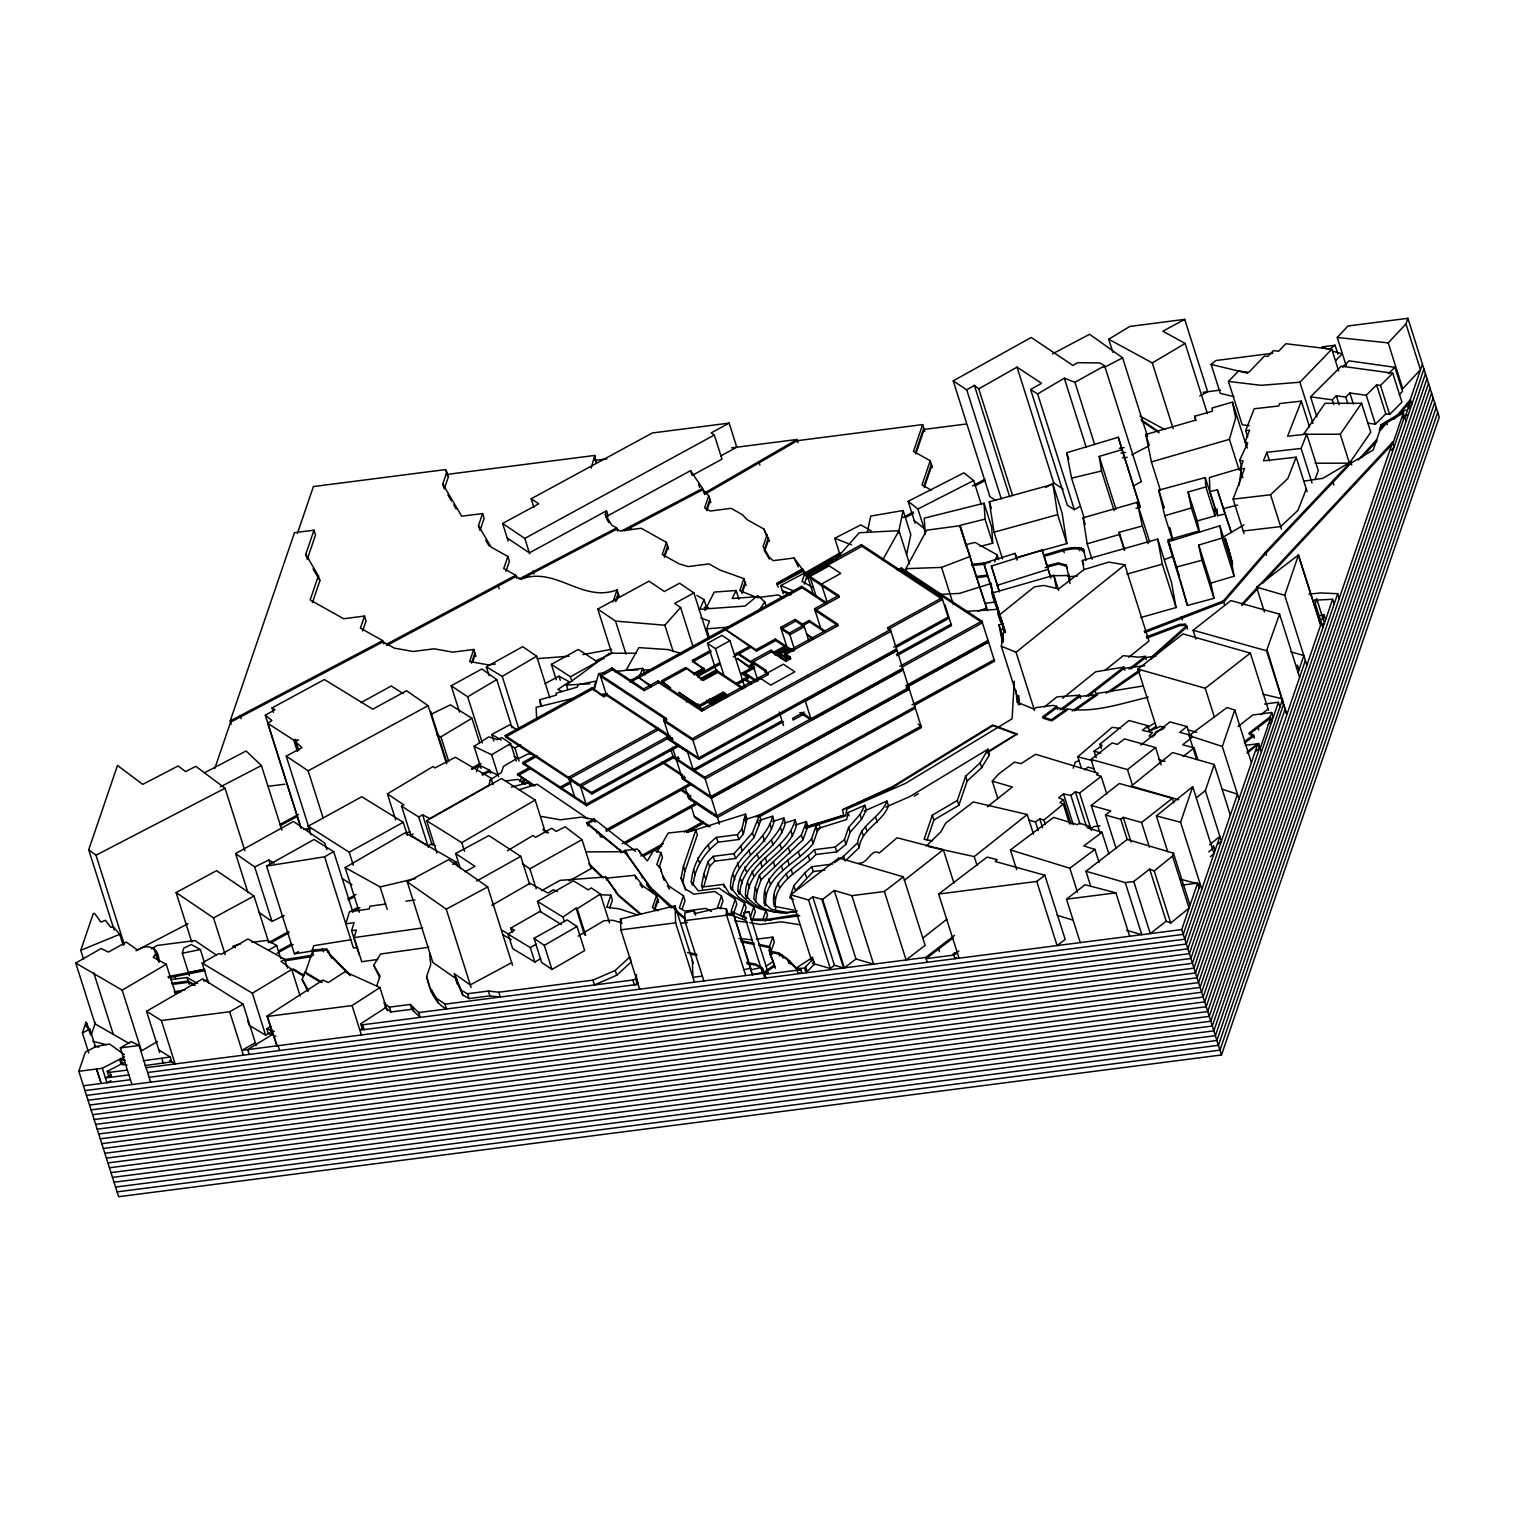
<?xml version="1.0" encoding="UTF-8"?>
<svg xmlns="http://www.w3.org/2000/svg" width="1515" height="1515" viewBox="0 0 1515 1515"><rect width="100%" height="100%" fill="white"/><g stroke="black" fill="none" stroke-linecap="round" stroke-linejoin="round"><path stroke-width="1.5" d="M703.888 980.925L684.761 920.628L684.837 912.901L694.268 910.723L694.268 913.697L719.095 907.94L726.386 908.849L727.806 913.318M752.216 972.99L752.216 974.713L733.109 912.693L726.329 914.265L745.456 974.562M743.543 913.072L748.959 911.841L743.543 913.072L762.67 973.369L768.086 972.687L362.521 1024.803L360.721 1023.799L386.192 1007.323M726.329 914.265L726.386 908.849M765.037 905.818C757.254 873.511 794.769 859.346 811.604 838.742L815.733 826.66L818.649 823.005L820.183 827.815L817.267 831.489L813.138 843.571C797.363 863.664 763.655 875.064 765.643 905.099M591.153 468.04L594.751 455.428L445.524 474.612M1239.137 485.311L1241.372 468.078L1209.425 477.547L1209.936 491.618L1217.587 515.725L1225.01 513.964L1231.411 532.674L1217.359 489.837L1209.936 491.618M755.568 901.747L756.818 891.975L760.947 879.893L802.912 839.859L807.893 826.376L806.378 821.547L801.378 835.03L759.413 875.064L755.284 887.146L753.788 898.887C763.162 912.806 780.604 914.284 795.716 911.708M1019.803 704.456L1001.301 646.185L1003.839 630.789L999.73 614.692L1034.404 586.835L1043.854 585.453L1058.663 588.918L1083.964 569.621L1108.753 562.103L1124.812 564.811L1148.976 641.015L1128.694 657.321M1014.255 681.144L1012.115 718.773L905.402 783.425L846.904 808.991L845.54 815.903L805.563 828.421M775.68 908.83C771.4 882.071 801.094 870.879 815.884 854.536L836.772 851.847L845.995 844.366L850.123 832.284L861.543 819.274L866.41 810.089L864.876 805.26L848.04 812.608L846.677 819.52L815.6 829.254M685.67 890.233L681.068 878.113L683.454 866.258L695.84 830.031L668.323 832.985L656.885 852.301M682.602 882.942L684.988 871.087L697.355 834.86L695.84 830.031M692.336 885.025L691.313 881.825C692.791 863.872 702.373 848.286 716.462 837.359L737.351 834.689L741.858 829.141L745.513 814.104L687.431 832.303M693.245 884.665C694.722 867.375 704.626 852.756 717.996 842.189L738.884 839.499L743.392 833.951L747.028 818.933L745.513 814.104M702.562 888.737L701.54 885.518L703.945 873.663L708.054 861.599L713.167 856.335L734.055 853.646L752.463 832.795L759.451 815.032L744.017 819.88M703.869 886.389L709.588 866.41L714.701 861.164L735.589 858.475L753.997 837.606L760.985 819.861L759.451 815.032M746.497 898.149L745.475 894.929C745.058 860.047 787.705 850.786 795.091 819.785L784.031 823.251M747.406 897.789C747.861 864.042 789.732 855.18 796.606 824.596L795.091 819.785M898.433 532.92L903.129 510.517L870.746 516.066L867.394 531.746M906.557 554.793L910.78 534.644L903.129 510.517M738.998 894.096L737.975 890.877C737.938 857.888 776.551 847.51 783.842 818.005L772.574 821.528M739.945 893.717C740.589 861.789 778.615 851.903 785.357 822.834L783.842 818.005M731.499 890.044L730.476 886.824C730.666 855.483 765.908 844.499 772.593 816.225L759.223 820.41M732.484 889.665C733.222 859.327 767.953 848.873 774.108 821.054L772.593 816.225M593.558 689.552L595.887 681.106L577.821 684.78L577.385 687.09L556.005 693.264L556.516 695.063L539.7 699.797L540.703 705.782M593.975 690.613L598.671 673.588L605.64 672.755M189.47 975.755L182.311 953.257L183.77 948.106L191.25 944.565L200.321 949.526L204.506 962.669M1239.156 470.067L1229.423 439.35L1235.672 417.818L1232.452 402.138L1211.943 408.046L1212.53 411.133L1194.71 416.265L1195.486 420.166L1145.813 434.502L1151.4 461.905L1160.452 490.443M377.727 959.468L361.725 961.722L354.074 937.596L356.347 930.021L351.594 930.683L359.244 954.791M490.974 778.066L488.777 785.3L429.806 818.555L422.59 814.805L418.765 817.002L401.551 806.188L403.88 804.938L387.386 793.86L433.157 766.476L434.881 767.972L455.352 757.254L490.974 778.066L493.038 784.581M351.594 930.683L354.093 922.673L345.78 923.847L349.492 911.708L369.149 908.981L369.982 906.197L385.7 904.001M114.193 930.172L88.703 849.782L117.488 765.454L142.732 784.353L178.145 765.965L185.644 771.608L195.795 766.325L225.053 788.236L244.881 850.748M83.552 959.184L80.749 950.322L93.191 913.867L94.536 913.318L100.861 922.067L105.425 920.325L110.86 927.388L113.038 926.479L119.723 934.319L123.245 945.398M88.76 1052.982L82.397 1032.946L84.916 1025.56L89.858 1029.102L95.502 1046.903M86.052 1022.208L85.143 1024.898L87.037 1023.837L86.052 1022.208L88.173 1028.893M1346.248 365.854L1337.253 337.485L1347.99 325.99L1407.89 318.302L1439.25 417.174L1221.507 1054.97L118.624 1196.698L78.837 1071.294L85.389 1052.073L96.051 1046.505L109.553 1043.986L124.325 1054.629M91.336 1034.65L95.483 1022.511M231.227 724.17L230.204 720.951L294.478 532.693L314.003 530.193L315.518 535.003L307.28 559.168L305.746 554.339L314.003 530.193M214.732 768.616L230.583 722.163L383.068 641.83L394.336 648.136L413.141 651.488L434.029 648.799L452.852 652.151L473.74 649.481L475.899 656.298M297.357 533.564L313.397 486.561L445.486 469.593L448.402 476.77L444.293 488.834L442.759 484.024L446.868 471.941M305.746 554.339L318.396 575.814L310.139 599.959L343.659 618.745L364.547 616.056L366.081 620.885L362.634 630.941M312.431 602.591L319.911 580.624L318.396 575.814M364.547 616.056L360.418 628.138L382.689 640.618L383.712 643.837M307.924 991.492L302.186 979.523L304.78 971.891L322.278 982.326M313.226 953.389L312.204 950.17L313.719 945.701L350.931 939.736M482.584 513.547L484.118 518.357L480.009 530.439L478.475 525.61L482.584 513.547L461.715 516.217L442.759 484.024M473.74 649.481L469.612 661.544L488.436 664.896L495.405 664.006M471.449 663.153L474.877 653.098M478.475 525.61L491.106 547.085L507.866 556.478L503.738 568.561L515.725 575.264L516.748 578.484M472.51 662.339L475.274 654.291M505.953 571.363L509.4 561.308L507.866 556.478M376.629 986.095L380.057 976.039L373.732 965.301L380.511 954.033L428.802 947.235M476.467 771.76L477.85 767.669L480.672 765.889L489.572 770.112L490.595 773.332M429.919 987.704L436.661 998.385L445.012 1004.161L446.546 1008.971C434.199 1002.892 429.673 989.03 426.605 976.588L430.733 964.506L429.616 953.105L431.15 957.934M606.322 517.543L605.299 514.343L606.492 510.82L529.398 552.899L507.184 537.958M612.931 601.966L617.059 589.884C582.006 603.046 555.929 565.985 520.895 579.147L516.104 576.476L386.666 645.56M615.45 601.55L618.215 593.501M616.529 600.754L618.593 594.713M521.596 578.995L617.022 529.076L620.374 530.97L641.262 528.28L666.411 542.37L662.282 554.452L679.042 563.845L688.094 566.591L708.982 563.902L720.08 570.113L743.884 578.597L746.062 585.434M664.119 556.062L667.547 545.987M664.498 557.274L667.945 547.199M624.824 530.667L702.922 489.648L708.698 495.784L704.57 507.847L710.232 511.028L731.12 508.339L742.217 514.57L747.217 519.702L763.977 529.076L769.355 541.272M706.407 509.457L709.853 499.401M706.804 510.669L710.232 500.594M599.864 894.759L610.905 895.157L606.776 907.239L619.446 908.905L637.379 914.852M609.693 908.034L612.439 899.986L610.905 895.157M743.884 578.597L739.774 590.68L757.367 597.63L778.255 594.941L781.645 596.853M741.593 592.289L745.039 582.233M741.99 593.501L745.418 583.427M767.177 534.454L763.068 546.517L769.279 557.274L773.161 560.664L794.03 557.993L802.855 569.905L777.081 584.676L803.764 570.852L808.063 575.378L806.927 578.749M625.354 853.702L624.332 850.502L637.304 849.044L647.322 860.993L653.722 850.199L660.938 852.585L656.809 864.667L660.01 867.167L661.544 871.996M768.332 538.071L764.204 550.134L769.393 559.092M764.583 551.346L768.711 539.264L765.511 533.905M659.025 867.47L662.453 857.414L660.938 852.585M640.012 914.113L618.461 895.782L606.227 878.189L634.899 875.272L642.682 885.802L656.525 895.573L652.397 907.655L657.983 910.78M654.234 909.265L657.661 899.19M654.613 910.458L658.04 900.402M663.646 878.681L662.623 875.462L669.062 886.18L683.492 895.876L679.364 907.958L684.95 911.083L705.839 908.394L711.425 911.538M682.261 908.754L685.007 900.705L683.492 895.876M783.274 593.634L780.717 585.585L805.014 572.727L802.041 581.419L813.214 587.687M804.314 584.07L806.529 577.537L805.014 572.727M717.334 908.091L721.462 896.009L714.777 891.502L693.908 894.172L685.651 889.078L681.068 878.113M720.231 908.886L722.977 900.838L721.462 896.009M691.313 881.825L698.226 890.839L719.095 888.15L735.267 899.266L731.158 911.329L746.516 918.298M734.055 912.144L736.801 904.076L735.267 899.266M701.54 885.518L702.695 887.014L723.583 884.343L729.321 893.49L744.547 903.091L740.418 915.174L745.853 917.635M742.634 917.976L746.081 907.921L744.547 903.091M750.38 916.992L753.807 906.917L738.581 897.334L730.476 886.824M752.595 919.794L755.341 911.746L753.807 906.917M704.456 494.477L797.42 440.676L922.635 424.579L913.488 451.375L930.248 460.768L932.407 467.605M915.382 452.777L923.771 428.196M915.78 453.97L924.15 429.408L966.172 424.011M762.556 920.438L765.984 910.382C754.565 908.602 744.926 899.796 737.975 890.877M793.746 910.098L774.222 906.292C768.541 878.492 798.746 866.258 814.369 849.707L835.238 847.036L844.48 839.537L848.589 827.455L860.028 814.445L864.876 805.26M765.454 921.234L767.518 915.193L765.984 910.382M930.248 460.768L921.991 484.933L931.308 490.14M923.885 486.353L931.384 464.385M924.283 487.565L931.763 465.597M772.063 954.564L769.506 946.515L772.726 937.122L756.477 939.205M771.154 957.234L770.131 954.014L774.26 941.951L772.726 937.122M832.606 864.061L811.718 866.75L804.995 872.735L793.879 885.707L789.751 897.789L793.69 899.588M770.51 955.226L771.419 952.556L779.07 954.128L787.857 960.055L796.701 969.221L800.81 969.733L764.829 974.353L763.427 973.539L774.714 966.229L770.131 954.014M857.604 842.87C859.971 824.198 880.518 817.911 886.957 801.094L888.491 805.923C882.052 822.721 861.486 829.027 859.138 847.699L845.143 861.05L843.609 856.221L857.604 842.87L859.138 847.699M994.749 561.951L997.173 554.85L975.016 542.427L965.756 544.737M885.783 807.097L909.606 796.682L988.064 749.168L980.148 762.859L965.585 776.286L957.347 800.431L932.331 815.203L924.093 839.348L932.464 840.844M927.123 839.783L933.865 820.013L932.331 815.203M933.865 820.013L958.881 805.26L967.119 781.096L981.682 767.688L989.2 755.171L988.064 749.168M1073.207 768.219L1075.271 762.178L1079.21 760.397M1154.373 735.798L1155.737 731.764L1163.634 728.772M1201.831 889.286L1180.564 822.247L1192.703 786.683L1213.969 853.74L1210.333 856.657M1085.971 871.258L1125.285 882.601L1133.769 881.503L1149.677 869.118L1154.203 870.936L1172.515 856.032L1173.481 853.21L1127.217 839.443L1085.971 871.258L1090.781 886.464M1196.774 797.477L1205.353 790.584L1214.254 764.488L1172.667 752.538L1131.288 786.096L1178.651 799.731M1239.005 799.011L1222.321 746.441L1234.763 710.043L1227.055 707.543L1189.105 735.646L1196.755 759.735M1306.915 665.236L1284.72 595.3L1298.488 554.963L1256.541 587.119L1264.419 611.946M1193.138 630.259L1266.54 650.768L1279.569 614.143L1230.919 600.565L1193.138 630.259L1195.903 638.97M1221.507 1054.97L1181.738 929.566L1197.589 883.112L1181.548 885.177M1255.802 751.194L1259.457 748.391L1257.942 743.562L1187.855 948.845L84.954 1090.592M1245.197 745.361L1258.7 743.638L1247.318 753.201M1259.855 747.255L1189.389 953.674L86.488 1095.421M1254.477 738.013L1253.454 734.794L1248.871 733.146L1270.271 716.709L1271.71 712.523L1252.772 715.004L1238.039 726.48M1260.234 748.448L1270.668 717.921L1249.25 734.358L1253.833 735.987L1244.573 743.07M1337.253 337.485L1388.213 342.882L1405.958 323.964L1407.89 318.302M1264.646 704.039L1278.395 702.259L1190.904 958.503L88.022 1100.231M1313.297 601.36L1316.781 599.088L1315.266 603.538L1322.917 627.646M1296.556 667.679L1297.427 665.104L1298.961 669.933M1406.053 409.921L1381.055 424.673L1379.256 429.919L1386.358 421.549L1387.38 424.768M1298.071 672.509L1303.847 655.578L1290.837 651.81M1305.381 660.407L1197.039 977.781L94.138 1119.528M1321.383 622.835L1198.554 982.61L95.672 1124.357M1319.489 615.601L1324.053 615.014L1322.898 618.385L1319.414 620.658M1314.774 600.186L1332.613 599.258L1200.088 987.439L97.187 1129.167M1308.941 594.126L1320.417 592.952L1337.688 593.691L1201.622 992.268L98.721 1133.996M1390.922 450.41L1394.122 447.039L1392.588 442.21L1203.156 997.078L100.255 1138.826M1144.564 632.626L1223.628 602.212L1265.858 553.335L1351.115 463.079L1373.196 450.031L1379.654 431.131L1386.736 422.761L1403.363 412.932L1392.967 443.422L1262.582 583.332M1404.519 416.549L1204.69 1001.907L101.789 1143.655M1393.8 419.39L1410.257 399.752L1422.415 364.111M1404.897 417.761L1410.635 400.964L1400.106 413.614M1423.948 368.94L1206.205 1006.736L103.323 1148.465M1425.482 373.769L1207.739 1011.547L104.838 1153.294M1427.016 378.599L1209.273 1016.376L106.372 1158.123M1428.531 383.409L1210.807 1021.205L107.906 1162.933M1430.065 388.238L1212.322 1026.015L109.44 1167.762M1431.599 393.067L1213.856 1030.844L110.974 1172.591M1433.133 397.877L1215.39 1035.673L112.489 1177.401M1434.667 402.706L1216.924 1040.502L114.023 1182.23M1436.182 407.535L1218.458 1045.312L115.557 1187.059M1437.716 412.345L1219.973 1050.141L117.091 1191.869M519.948 781.702L521.539 777.422M521.899 783.179L523.47 778.88L525.004 783.709L529.208 781.551M709.418 637.758L706.596 628.839L709.475 621.074L700.782 617.95M1244.061 533.64L1233.115 499.155L1244.554 468.476L1240.103 468.968L1242.83 477.604M1240.103 468.968L1243.133 461.014L1239.649 460.124L1247.716 443.119L1245.235 441.566L1249.629 430.184L1245.709 430.582L1247.754 437.059M1245.709 430.582L1254.212 408.747L1278.755 406.001L1279.72 403.539L1301.347 401.134L1287.617 436.225L1306.706 434.123L1301.12 448.459L1266.805 452.303L1263.491 460.863L1296.177 457.189L1307.123 491.693M1296.177 457.189L1287.826 478.551L1270.555 494.761L1233.115 499.155M1306.271 489.023L1297.938 510.385L1280.667 526.595L1243.209 530.989M1315.134 478.967L1318.334 470.767L1306.706 434.123M639.046 676.902L642.796 668.361L614.92 671.656M699.419 610.091L704.058 599.637L696.881 595.414M704.948 610.545L714.228 592.081L736.139 590.509L738.922 599.277M736.139 590.509L732.124 598.501L757.027 596.702M907.201 573.011L905.837 568.674L926.726 530.174L960.074 525.705L987.477 610.659M882.696 560.001L899.001 530.648L859.213 532.75L835.409 559.774M758.371 611.643L764.734 601.777L757.708 595.528L745.02 606.076L698.699 609.39M1340.264 434.237L1361.587 403.274L1325 403.331L1303.62 434.275L1340.264 434.237L1349.448 463.173L1315.096 463.211M1349.448 463.173L1370.772 432.211L1361.587 403.274M1144.185 631.414L1223.249 601L1265.461 552.142L1350.736 461.867L1351.74 465.086M824.861 870.065L813.252 871.561L795.413 890.536L793.879 885.707M693.927 592.933L679.572 583.218L664.384 591.513L649.007 581.154L597.781 609.087L615.526 621.093L664.858 625.222L680.595 607.458L674.667 603.462L693.927 592.933L708.641 639.292M997.874 798.708L992.287 781.115L998.555 774.089L1014.501 762.121L1021.034 763.655L1035.654 754.3L1098.242 773.256L1096.576 774.733L1101.197 776.4L1106.764 793.993M1358.349 459.935L1376.605 439.672M1361.777 457.757L1376.984 440.884M1241.561 604.409L1392.588 442.21M1241.94 605.602L1257.81 588.483M800.431 968.521L804.541 967.99L812.949 959.071L810.923 958.484L796.322 968.028L797.837 972.838L801.965 973.35L800.431 968.521L796.322 968.028L787.478 958.862L778.691 952.916L771.04 951.344M814.483 963.881L806.075 972.819L804.541 967.99M1249.212 425.677L1242.224 424.825L1228.457 381.42L1261.048 385.321L1299.908 382.216L1331.799 349.226L1338.673 370.929M1228.457 381.42L1238.494 371.061L1248.852 372.273L1264.533 356.006L1267.809 356.385L1273.452 350.609L1278.622 351.234L1285.856 343.735L1331.799 349.226M1335.7 360.551L1342.252 353.828L1333.37 351.366M1316.914 416.871L1310.551 396.854L1332.31 399.846L1336.306 395.775L1345.737 397.063L1349.846 393.01L1366.246 395.264L1376.605 384.905L1380.468 385.473L1392.758 373.201L1401.943 402.138L1389.653 414.409L1385.789 413.841L1375.431 424.2L1368.405 423.234M1310.551 396.854L1341.267 366.157L1392.758 373.201M1342.574 367.236L1349.032 360.835L1394.879 367.312L1402.53 391.419L1399.273 394.62M1388.384 373.713L1394.879 367.312M926.233 846.071L940.815 831.886L945.701 823.062L973.35 801.946L1027.246 814.502L1033.495 834.216M511.691 962.631L470.275 984.902L454.349 973.747L461.204 990.204L467.491 993.745L488.379 991.056L498.757 992.23L592.952 980.129L615.223 970.414L629.786 957.007L630.808 960.207M592.952 980.129L594.486 984.939L616.757 975.243L631.319 961.817M1150.718 657.737L1186.586 625.79L1185.109 624.199L1179.484 624.407L1146.382 636.906M1151.097 658.949L1186.965 626.983L1185.487 625.392L1179.863 625.619L1146.76 638.118M1081.255 767.783L1077.771 756.818L1112.18 727.314L1120.532 728.507M1150.018 732.427L1147.897 725.742L1142.386 730.344L1152.631 732.559L1149.052 735.968L1152.991 737.01M1234.005 396.665L1220.314 393.37L1211.148 364.433L1215.806 360.551L1272.884 353.222M1028.647 820.051L1035.465 821.925L1039.763 818.876L1043.873 820.088L1063.265 804.105L1069.533 823.914M1071.086 823.99L1063.416 799.787L1059.989 802.59L1063.265 804.105M1084.551 769.98L1088.016 767.139L1094.303 768.844M1101.367 748.637L1099.947 744.187L1128.978 720.515L1147.897 725.742M1149.677 869.118L1166.209 921.215L1170.735 923.014L1189.048 908.129L1172.515 856.032M363.581 1027.757L359.869 1030.162L925.722 957.442L954.526 935.342M953.124 937.993L926.101 958.635L953.749 955.094L958.9 950.947M1063.416 799.787L1058.625 797.799L1063.53 793.955L1070.878 795.394L1075.385 791.758L1079.57 793.027L1101.197 776.4M1001.301 646.185L1016.054 652.245L1124.812 564.811M1044.479 706.88L1056.864 696.919L1079.589 695.177L1059.97 709.834M1062.735 698.245L1095.629 671.808L1123.846 667.073L1124.869 670.293M1104.814 670.482L1123.183 655.711L1138.769 657.169L1145.283 656.336L1146.306 659.555M956.457 957.461L954.904 958.711L953.371 953.882L954.923 952.632M1268.244 724.397L1271.805 721.538L1270.271 716.709M1167.705 851.638L1156.362 815.884L1192.703 786.683M1209.595 844.669L1219.878 836.413L1184.787 939.205L147.618 1072.487M1217.984 843.988L1221.412 841.242L1205.353 790.584M1208.8 851.828L1212.436 848.911L1213.515 845.73L1215.049 850.559M1140.776 745.096L1169.94 721.916L1187.078 726.537L1189.862 735.305M1191.851 737.521L1182.704 744.812L1194.104 747.899L1197.57 758.864M1183.196 756.572L1194.104 747.899M1116.195 848.684L1105.514 815.013L1120.778 819.312L1123.259 817.343L1141.571 822.494L1172.364 798.329L1173.784 802.817M928.506 846.563L974.221 856.6L1027.246 814.502M987.363 806.756L1012.304 787.024L992.287 781.115M1187.078 726.537L1179.749 732.332L1191.699 735.533M904.341 880.329L943.334 849.688L953.92 883.075M922.711 938.202L946.837 919.245M1283.527 704.305L1193.972 968.142L91.07 1109.889M1285.061 709.134L1195.505 972.971L92.604 1114.699M1099.814 832.398L1091.273 805.469L1119.339 783.482L1172.364 798.329M1105.514 815.013L1110.741 810.923L1091.273 805.469M1086.255 696.161L1123.846 667.073M1128.997 669.081L1145.283 656.336M1131.175 668.872L1145.662 657.548L1155.926 656.222M1095.156 772.442L1091.027 759.413L1112.124 742.918L1117.407 744.376L1124.433 738.884L1155.623 747.558L1161.134 764.924M1091.027 759.413L1127.482 769.582L1155.623 747.558M1156.778 728.488L1137.935 669.062L1183.045 633.914L1250.348 653.116L1268.51 710.327M1137.935 669.062L1205.239 688.264L1250.348 653.116M1260.878 714.682L1268.112 709.058M1080.252 942.595L1066.484 899.19L1085.024 884.722L1115.892 892.846L1129.679 936.251M1166.209 921.215L1150.283 933.6L1133.769 881.503M811.756 961.097L790.716 894.816L838.761 857.945L903.395 876.863L925.116 945.341L906.103 959.961L884.381 891.464L903.395 876.863M790.716 894.816L808.574 900.005L812.741 896.804L822.645 899.399L834.235 890.479L851.866 895.649L884.381 891.464M810.923 958.484L812.741 957.082M814.275 961.892L812.457 963.294L830.296 968.502L834.462 965.301L843.609 967.99L821.888 899.493M851.866 895.649L873.587 964.146L855.975 958.976L844.366 967.896L822.645 899.399M1090.876 828.705L1093.546 826.66L1099.985 825.845M1246.94 752.008L1257.942 743.562M1036.752 881.427L1044.839 875.253L1065.197 939.395L1057.091 945.568L1036.752 881.427L938.656 894.039L959.014 958.181M1244.194 741.858L1253.454 734.794M938.656 894.039L987.155 857.092L997.211 859.649L995.26 861.486L1044.839 875.253M473.513 768.522L480.918 763.427M1016.641 869.629L1010.391 849.934L1053.645 817.38L1077.43 824.709L1079.438 823.175L1089.777 826.357L1087.732 827.891L1101.992 832.284L1108.923 854.157M1101.992 832.284L1083.831 845.957L1094.909 849.385L1099.076 862.508M1010.391 849.934L1069.855 868.247L1094.909 849.385M471.449 769.298L475.18 766.514M1057.678 709.569L1056.656 706.35L1042.49 716.936L1051.372 719.72L1066.825 708.887C1094.228 713.262 1121.763 703.32 1148.256 697.165M1062.148 709.721L1079.987 696.389L1097.655 694.646L1074.533 710.857M1088.357 696.105L1124.225 668.285L1144.885 665.634M567.765 689.439L566.364 685.064L609.409 653.249L636.47 653.249M834.443 862.755L843.609 856.221M1328.92 349.567L1335.094 345.231L1337.915 354.131M1072.222 711.008L1097.277 693.453L1142.518 686.049M1106.12 693.15L1139.526 670.179M1110.154 691.806L1139.905 671.391M1096.197 757.784L1094.076 751.118L1102.125 745.475L1099.947 744.187M159.624 1052.527L146.538 1011.281L202.631 978.841L243.12 1004.18L256.187 1045.407M609.56 922.995L600.376 894.039L591.323 887.923L588.274 889.854L573.465 880.84L537.465 901.387L562.955 917.086L576.041 908.129L577.215 908.678L585.68 935.399M578.086 936.081L603.936 920.741L612.382 920.249L621.207 922.597M766.249 966.153L773.18 961.419L768.976 950.397L769.904 947.727L758.845 945.436M765.681 970.945L774.317 965.036M489.667 780.414L501.408 772.423L503.472 766.382L515.63 759.223M301.087 828.516L267.719 723.28L271.924 720.534L265.295 715.213L275.029 709.74L272.056 707.941L324.38 679.534L372.785 709.19L406.55 690.745L428.12 705.668L446.584 763.882M1320.947 625.487L1324.432 623.214L1316.781 599.088M481.031 768.294L474.081 746.365L488.796 736.858L497.299 739.604L501.882 737.559L510.65 743.543L516.217 761.079M267.076 1016.11L277.037 1045.823L267.076 1016.11L322.941 980.072L328.301 982.515L345.003 971.721L379.924 987.553L387.253 1010.675M267.701 1016.395L352.067 1005.562L379.924 987.553M383.844 1003.044L389.412 1007.134L410.3 1004.445L418.689 1012.569L420.204 1017.379L411.815 1009.274L390.946 1011.963L385.378 1007.854L384.677 1002.513M267.719 723.28L293.777 740.134L298.436 739.964L295.368 741.668L298.209 750.626M1148.408 731.309L1156.134 726.386M577.215 908.678L600.376 894.039M1146.836 727.976L1154.468 723.147M310.992 834.86L308.227 826.167L361.763 796.739L403.236 822.285L407.365 835.314M986.966 752.993L1016.944 733.98L992.723 724.946L892.581 786.607L842.491 809.805L843.722 815.278L810.033 826.262M1017.171 734.699L992.95 725.666L892.827 787.327L842.491 809.805M914.246 796.17L918.279 793.746M986.738 752.273L1016.944 733.98M1112.881 352.37L1108.715 339.227L1129.868 326.426L1184.711 319.362L1207.663 391.722L1199.728 396.021M287.528 968.104L284.725 959.279L247.911 938.94L221.645 954.185L218.596 953.655L202.139 963.029L252.342 993.215L291.732 969.467L300.14 995.961M275.806 1036.241L268.363 1033.552L266.829 1028.723L270.693 1026.394M249.596 1025.522L265.655 1035.181L269.594 1032.813M436.945 734.983L440.941 736.839L471.923 718.261L479.725 742.861M507.374 850.805L533.034 835.466L535.477 837.397L551.725 828.213L556.1 831.394L565.171 826.83L582.025 839.651L591.191 868.587L569.129 880.935M268.78 950.113L276.62 945.455L280.786 958.597M496.769 679.591L481.884 668.967L451.186 685.765L467.681 696.824L496.769 679.591L512.089 727.901M1108.715 339.227L1152.29 362.918L1185.147 343.451L1207.398 413.614M540.722 958.635L534.89 962.082L512.638 948.56L508.055 934.092L514.551 930.229L510.744 928.127L539.984 911.348L561.402 924.529M1104.643 365.854L1099.833 362.956L1077.449 362.672L1072.98 365.494L1031.185 337.466L953.2 380.871L966.722 389.828L974.391 385.397L978.747 388.844L1017.038 367.141L1041.544 383.314L1030.617 389.544L1037.642 393.957L1064.288 378.182L1074.93 382.272L1104.643 365.854L1141.363 481.618L1133.447 485.993M151.481 948.845L157.257 945.436L194.999 940.588L216.209 954.942M472.15 768.143L479.838 763.598M471.904 769.355L479.403 764.924M1030.617 389.544L1067.336 505.309L1074.362 509.703L1080.081 506.332M1401.678 418.235L1407.586 414.75M1222.756 537.389L1243.985 524.872M1350.736 461.867L1322.784 478.361L1304.15 481.088M508.055 934.092L530.307 947.614L536.121 944.167M474.081 746.365L491.655 754.735L510.65 743.543M452.701 864.402L456.432 862.205L457.852 866.675M605.564 516.994L690.575 470.616L702.543 488.436L704.077 493.265L797.042 439.464L798.064 442.683M536.651 656.203L522.713 646.659L486.353 666.846L502.241 676.391L536.651 656.203L549.888 697.923M158.961 961.798C159.397 947.311 147.997 943.22 137.505 950.038L126.294 942.103L108.455 952.083L101.145 948.523L75.75 963.067L122.185 990.147L166.252 964.298L175.551 993.556M131.957 1084.551L120.329 1047.888L131.161 1041.525L139.058 1045.483L150.686 1082.146M157.484 1041.525L141.463 1050.918L122.185 990.147M386.287 644.348L515.725 575.264M519.228 578.938L616.624 527.883L617.647 531.102M359.339 912.276L345.136 867.565L405.225 832.777L456.432 862.205M535.174 800.072L501.579 778.521L426.643 820.694L461.791 842.643L535.174 800.072L545.438 832.474M491.921 905.307L530.042 883.264L547.881 893.055L553.524 889.665L557.444 891.653M534.019 938.315L544.302 945.341L577.026 926.479L584.676 950.587L551.952 969.467L541.669 962.442L534.019 938.315L567.102 919.889L577.026 926.479M778.161 587.157L776.703 583.483L802.477 568.693L804.389 572.859M840.086 552.824L803.992 573.522L802.477 568.693M804.389 574.715L840.465 554.017M1045.71 487.47L1053.758 482.906L1063.189 489.118M312.999 950.89L294.421 953.844L266.583 866.069L324.627 856.789L333.698 851.676L352.976 912.447M146.538 1011.281L161.366 1020.523L229.655 1011.755L243.12 1004.18M255.353 1042.756L241.889 1050.331L1181.738 929.566M266.583 866.069L314.116 839.462L333.698 851.676M294.421 953.844L298.379 951.628M476.638 881.048L520.724 856.373L529.682 884.59M522.334 863.645L529.852 868.834L582.025 839.651M541.613 890.668L560.039 880.348L605.849 876.996L618.082 894.57L641.432 914.435M551.384 664.384L578.313 649.443L597.383 661.809L570.435 676.75L551.384 664.384L556.251 679.724M248.024 892.846L235.583 853.608L293.512 821.452L324.835 843.135L326.918 849.669M284.725 959.279L281.014 961.324L291.732 969.467M465.143 871.769L474.934 866.334L455.636 853.532L488.891 835.579L520.724 856.373M308.227 826.167L349.189 852.188L403.236 822.285M347.863 898.963L355.987 894.456M348.242 900.175L354.34 896.785M351.366 910.988L357.483 907.618M353.79 911.083L359.888 907.693M360.968 702.657L391.287 685.973L403.085 693.567M670.785 737.748L606.587 695.366L600.016 674.611L612.003 668.02L643.629 688.908L644.178 690.594L658.665 682.621L701.805 711.084L768.257 674.497L767.726 672.811L738.165 653.173M644.178 690.594L612.533 669.706L600.546 676.315L666.695 719.966L664.195 721.348L692.961 740.324L890.953 631.338L887.544 627.74L941.989 597.781L948.56 618.518L896.141 647.378M505.196 735.551L591.475 792.497L678.398 744.641L678.872 746.1L591.929 793.955L505.65 736.991L505.196 735.551L592.138 687.696L604.087 696.73L606.587 695.366M505.65 736.991L592.592 689.136L604.087 696.73M813.612 595.338L807.022 574.583L861.448 544.624L941.989 597.781M888.093 629.426L942.519 599.467L861.997 546.309L807.571 576.287L839.196 597.156L815.051 610.45L838.06 625.638L784.922 654.878L790.678 658.684L785.849 661.335L771.476 651.848L770.946 650.162L751.629 660.786L757.746 680.084M603.633 695.29L606.133 693.908L670.482 736.385M629.71 680.936L801.643 586.286L826.167 602.478M630.164 682.375L802.098 587.744L826.641 603.936M716.709 672.49L707.448 643.326L721.935 635.353L729.984 640.675L744.944 687.772M692.412 660.351L710.573 650.352L711.046 651.791L692.866 661.79L692.412 660.351L704.38 669.384L694.703 674.705L685.632 667.566L661.487 680.86L670.558 687.999L661.487 680.86M707.448 643.326L715.497 648.647L729.984 640.675M643.629 688.908L658.116 680.917L701.767 709.872M661.941 682.299L686.087 669.005M903.205 669.914L705.195 778.918L673.474 757.784L586.551 805.639L523.281 763.882L522.827 762.443L535.117 755.663M523.281 763.882L537.617 755.985M685.632 667.566L694.249 673.247L703.907 667.945M787.289 648.117L780.698 627.38L795.186 619.408L803.821 625.089L808.555 639.993M821.092 629.501L814.521 608.765L838.666 595.471L839.196 597.156M742.748 688.87L717.826 672.414L703.339 680.405L697.582 676.599L697.127 675.16L719 663.116M734.68 654.48L750.247 645.92L750.72 647.359L733.203 656.999M533.583 785.944L517.429 774.127L529.852 767.291M795.735 621.093L781.248 629.066L789.864 634.766L804.351 626.774L795.735 621.093L795.186 619.408M517.903 775.585L530.326 768.749M697.582 676.599L719.455 664.574M700.555 678.512L716.822 669.573M897.259 570.246L901.368 567.974L981.89 621.131L994.598 661.165L914.549 705.232M701.028 679.97L717.371 670.975L742.293 687.431M790.735 650.389L775.775 640.523L756.458 651.147L724.378 628.82L756.004 649.708L775.32 639.065L793.727 651.223M801.397 624.71L809.124 620.468L824.463 630.581M780.698 627.38L789.334 633.062L809.597 621.908L824.918 632.039M752.16 662.472L771.476 651.848M736.707 653.363L753.959 664.744L749.13 667.414L737.161 658.362L748.675 665.956L753.504 663.305M773.502 652.283L786.19 645.314M686.352 701.975L690.367 699.76M773.957 653.741L786.645 646.754M737.748 684.117L748.088 678.417L741.877 673.171L754.3 666.335M774.998 654.953L785.357 649.253M780.869 658.684L779.752 653.06L787.08 657.889M742.35 674.63L754.754 667.793M777.536 655.256L789.94 648.42M785.812 650.693L790.811 648.988M672.811 739.263L670.312 740.646L663.665 719.663L666.164 718.28L666.695 719.966M786.323 659.29L784.391 653.192L837.511 623.953L838.06 625.638M694.514 706.217L698.529 704.002M735.211 683.814L747.634 676.978L748.088 678.417M703.774 710.043L678.739 692.241L698.87 705.536L723.015 692.241L728.412 695.802M710.497 699.797L714.36 697.676M710.554 699.949L714.417 697.828M724.303 693.226L699.324 706.975L698.87 705.536M765.397 672.603L766.533 671.978L766.003 670.293L764.848 670.918L765.397 672.603L768.257 674.497M770.946 650.162L785.319 659.65L790.148 656.999L790.678 658.684M671.012 738.07L658.438 729.776L568.996 778.994L580.51 786.588L667.433 738.733L687.564 752.027M709.285 699.116L711.785 700.65L725.306 693.207M712.05 701.521L725.534 693.908M711.785 700.65L712.277 702.221L725.818 694.779M710.27 699.097L713.281 702.202L726.802 694.76M570.549 781.418L560.209 787.118L560.664 788.558L571.022 782.857M713.565 703.074L727.086 695.631M717.655 701.653L713.792 703.793L713.281 702.202M721.519 699.532L727.314 696.351M896.539 648.931L698.529 757.936L666.903 737.048L579.98 784.903L586.551 805.639M669.782 738.96L672.281 737.578M672.736 739.017L670.236 740.399L699.002 759.375L897.013 650.389M663.665 719.663L692.412 738.638L890.422 629.634L921.48 727.56L758.542 817.248M675.898 758.239L678.398 756.875M676.353 759.697L678.853 758.314M676.429 759.924L678.928 758.561M893.68 647.038L948.106 617.078M805.317 701.142L897.088 650.617M896.388 654.272L951.079 624.18M896.842 655.73L951.534 625.619L944.943 604.883M693.15 769.639L781.02 721.273M684.515 776.153L682.015 777.536L710.781 796.53L908.792 687.526M783.52 721.595L693.605 771.078L687.034 750.342M804.219 711.974L792.61 718.356L793.159 720.042L804.749 713.679M685.045 777.858L682.545 779.221L672.414 747.236M899.796 666.335L981.89 621.131M605.792 829.955L690.651 783.236L691.105 784.675L606.246 831.394M902.372 666.884L982.421 622.817L901.898 569.678L901.368 567.974M522.827 762.443L586.097 804.2L673.02 756.345L704.664 777.233L902.675 668.229M799.863 712.599L811.358 720.193L903.129 669.668M690.632 795.451L688.132 796.833L716.898 815.809L914.909 706.823M691.086 796.909L688.605 798.272L717.353 817.267M905.913 685.632L988.007 640.428M622.248 843.552L696.767 802.533L697.222 803.973L624.786 843.855M906.368 687.071L988.481 641.868M906.443 687.318L988.556 642.114M711.236 797.969L909.246 688.965M909.322 689.211L711.311 798.216L682.47 778.975L684.969 777.612L661.638 762.197M912.03 704.911L994.124 659.726M640.788 855.994L663.551 843.476M684.25 832.076L702.884 821.812L703.339 823.27L686.787 832.379M643.326 856.316L661.941 846.052M915.363 708.263L717.428 817.494L688.681 798.519L685.348 788.027M756.023 816.945L921.025 726.102L918.147 724.208M268.288 942.728L288.74 931.536M270.712 942.822L289.119 932.729M278.646 950.947L290.729 944.337M277.018 953.257L293.134 944.432M720.818 455.92L736.782 447.209L729.132 423.102L652.34 432.968L531.159 498.776L538.734 503.851L502.601 523.47L524.796 538.412L714.341 435.013L721.992 459.14L693.15 474.877M729.132 423.102L711.16 432.892L714.341 435.013M230.204 720.951L382.689 640.618M803.367 569.64L776.703 583.483M804.901 574.469L832.795 559.281M807.287 574.583L833.174 560.474M295.368 741.668L302.015 747.653L286.221 756.136L308.151 770.813L428.12 705.668M1184.711 319.362L1162.876 331.217L1185.147 343.451M279.915 824.444L298.493 814.426M280.294 825.656L296.826 816.736M191.856 942.235L176.1 892.562L216.569 870.67L254.009 896.028L268.401 941.402M176.1 892.562L213.539 917.92L254.009 896.028M544.927 683.701L558.978 676.145L569.28 681.807L557.937 689.458L561.932 691.503M493.852 741.062L491.769 734.472L509.741 724.795L517.297 730.249M456.962 979.334L432.817 962.442L407.251 881.882L448.667 859.649L487.678 886.919L512.506 965.225M407.251 881.882L446.262 909.17L487.678 886.919M902.921 517.543L913.28 511.994M905.364 517.638L913.659 513.206M972.478 485.917L984.769 479.327M974.902 486.031L985.148 480.539M413.065 833.875L410.735 835.125L427.95 845.938L431.775 843.741L435.392 845.616M622.362 530.553L702.543 488.436M1052.433 353.885L1089.626 334.285L1122.615 357.843L1147.461 436.187M632.872 980.016L636.584 978.463L638.118 983.292L634.406 984.845L632.872 980.016L445.012 1004.161M204.222 772.934L246.093 751.004L261.413 765.529L281.885 830.087M1104.075 367.501L1122.615 357.843M1131.762 454.803L1148.237 446.224M220.338 786.872L261.413 765.529M88.703 849.782L95.994 855.218L225.053 788.236M135.99 950.738L188.03 923.733M82.397 1032.946L89.858 1029.102M96.43 1069.041L101.24 1083.471L96.581 1068.965M78.837 1071.294L102.357 1068.264L124.533 1056.807M107.262 1071.351L109.838 1072.336L111.371 1077.146L108.796 1076.18L107.262 1071.351L123.605 1062.886M111.371 1074.836L105.406 1077.923L128.889 1074.911M110.917 1080.687L106.94 1082.752L102.357 1068.264M840.333 555.816L834.765 538.279L860.842 524.872L871.011 530.799M915.079 523.243L908.129 501.332L963.9 472.85L973.672 480.539L981.322 504.665M908.129 501.332L917.939 509.021L973.672 480.539M481.978 773.995L489.572 770.112M482.357 775.207L489.951 771.324L498.17 775.226M509.078 744.604L514.854 747.974L520.762 744.963M587.896 825.94L586.873 822.721L594.145 819.085L635.599 851.335M235.583 853.608L254.69 866.959L268.856 859.971L274.139 863.209M258.611 912.125L271.98 921.461L284.119 915.477M431.283 714.171L450.428 704.835L471.923 718.261M595.584 660.938L612.496 653.192M595.982 662.131L604.428 658.268M864.118 811.074L886.957 801.094M1151.495 730.23L1160.414 726.367L1164.884 727.636M80.749 950.322L119.723 934.319M905.837 568.674L941.554 567.386L970.282 556.403M977.819 611.397L986.644 608.007L977.989 582.139M1164.618 559.508L1173.273 556.213M858.891 863.114C867.622 864.232 871.409 847.756 879.287 853.021L897.05 837.795L943.334 849.688M807.552 826.281L843.722 815.278M518.925 789.77L537.068 784.221L588.009 818.857M992.893 592.933L983.746 563.201L1015.069 553.373L1016.47 557.747M999.37 591.967L991.359 566.08L1042.15 550.021L1050.937 578.143M997.268 585.32L1048.134 569.28L1042.15 550.021M965.339 611.454L997.76 609.314L1001.15 622.381M795.205 825.05L806.378 821.547M805.317 827.19L818.649 823.005M1168.216 541.783L1219.84 525.8L1231.922 563.921L1234.1 576.173L1210.769 583.161L1214.007 598.349L1187.438 605.451L1168.216 541.783L1179.579 577.651M1084.153 517.903L1071.56 478.153L1066.693 452.758L1118.278 437.248L1140.17 507.052L1136.042 508.282M1214.007 598.349L1201.925 560.247L1198.687 545.059L1222.018 538.071L1219.84 525.8M1114.15 510.707L1101.538 470.976L1099.227 456.413L1121.971 449.652L1140.17 507.052M1151.4 461.905L1229.423 439.35M1164.751 515.706L1191.415 507.98L1188.063 491.996L1205.864 486.94L1205.22 477.585L1158.71 490.159L1164.751 515.706L1172.515 540.192M1087.164 543.79L1119.377 534.53L1119.168 532.295L1142.405 525.989L1137.102 502.355L1083.13 517.808L1087.164 543.79L1092.05 559.224M1179.219 576.098L1168.198 539.795L1197.267 531.443M1004.597 631.888L992.268 593.028L1053.853 575.321L1058.644 590.433M1002.343 641.83L998.953 624.786L1002.059 623.896L998.271 614.465L997.76 609.314M1004.483 628.46L1000.487 629.615L1003.025 642.398M1199.634 532.352L1197.248 520.933L1215.03 515.876L1214.405 506.521L1205.22 477.585M1083.983 569.564L1082.335 560.474L1157.725 539.094L1171.493 582.499L1176.076 607.534L1140.587 617.59M1043.494 554.963C1056.201 552.52 1070.745 544.264 1083.414 549.112L1084.437 552.331M1043.873 556.175C1056.599 553.732 1071.124 545.476 1083.793 550.324M1126.819 574.166L1162.308 564.129L1157.725 539.094M1002.513 558.902L994.048 532.201L989.314 501.844L1052.944 484.27L1062.129 513.225L1066.863 543.582L1016.868 557.369M994.048 532.201L1057.678 514.627L1052.944 484.27M1175.356 567.33L1201.925 560.247M307.886 829.178L308.927 828.913M1047.035 565.796L1058.398 562.86L1066.181 565.076L1067.204 568.295M1045.142 567.576L1058.796 564.072L1066.579 566.288M1223.76 508.548L1237.603 505.063M979.978 546.404L992.685 543.222L991.719 527.315L984.068 503.207L924.245 518.168L925.211 534.246M984.068 503.207L985.034 519.115L959.639 525.44L966.589 547.37M306.485 829.728L310.84 828.648M574.829 697.942L536.14 707.335L536.613 717.996M639.671 989.181L620.866 929.85L620.487 919.056L675.065 905.8L693.359 963.521M1071.56 478.153L1101.538 470.976M345.136 867.565L380.132 886.938L415.621 878.492M797.951 914.53L768.389 919.245L750.683 919.132M743.922 969.733L750.701 968.161L750.683 969.846L761.515 967.498L764.583 977.156L765.965 977.97L762.803 968.521L755.966 965.225L747.028 963.767M611.587 649.272L582.896 654.632M752.216 974.656L763.939 972.138M182.311 953.257L200.321 949.526M188.447 972.554L204.203 969.278M203.597 981L207.801 980.148M184.963 989.901L174.244 991.776M167.995 976.664L204.639 969.411M205.017 970.623L168.373 977.876M303.928 829.481L310.708 828.232M143.243 1060.765L170.229 1057.015L171.744 1061.826L144.777 1065.594M312.204 950.17L326.634 948.882L331.823 958.427M284.214 959.677L313.719 954.999M284.593 960.889L311.844 956.552M174.642 992.969L180.721 992.041M600.338 694.59L607.269 693.548M799.674 915.761L764.791 920.457L751.554 920.268M357.597 947.386L353.431 947.973L324.627 856.789M354.074 937.596L422.704 927.938M405.925 901.179L414.921 899.929M1335.094 345.231L1321.819 346.935L1327.14 348.905M595.225 460.39L606.928 458.875M731.612 447.872L797.042 439.464M1203.099 392.309L1220.56 390.056M1119.396 448.251L1124.092 447.645M1120.93 453.061L1125.626 452.455M1122.464 457.89L1127.16 457.284M537.162 658.646L569.053 656.203M985.091 603.33L995.81 601.947L998.139 609.522M268.363 786.304L284.801 784.202M531.576 753.712L527.239 754.281L518.3 758.826L514.021 756.326M505.29 781.02L518.149 779.373L525.118 783.975M511.312 787.099L528.83 782.611L529.985 786.228M405.755 832.663L410.395 832.076M240.677 943.807L232.912 946.174L235.279 947.727M251.831 942.368L267.435 940.361L276.62 945.455M170.646 979.599L187.046 977.497L197.689 983.481M171.801 983.216L188.182 981.114L195.284 985.091M172.18 984.428L188.561 982.326L193.901 985.318M684.761 920.628L733.09 914.416M620.866 929.85L675.614 922.824L694.419 982.137M680.633 923.279L687.602 922.37M797.25 910.932C778.502 915.325 757.254 911.197 745.475 894.929M1066.484 899.19L1115.892 892.846M455.807 979.353L462.738 995.033L469.025 998.555L489.913 995.885L500.272 997.059L498.757 992.23M120.329 1047.888L139.058 1045.483M418.689 1012.569L638.156 984.352M702.373 976.096L692.904 977.327L692.355 960.302M953.371 953.882L957.48 953.352M109.838 1072.336L127.355 1070.082M146.084 1067.677L1183.253 934.376L1200.297 884.457L1180.507 879.249M83.42 1085.763L130.423 1079.722M149.152 1077.316L1186.321 944.034L1237.471 794.182L1222.207 789.22M89.537 1105.06L1192.438 963.313L1282.694 698.926L1263.056 694.192M976.323 576.439L986.89 575.132M976.721 577.651L987.269 576.325M971.437 564.319L990.071 562.425M971.816 565.531L985.81 564.11M1077.354 576.06L1068.53 576.742M706.596 628.839L729.151 627.077M938.505 594.524L959.601 593.369L991.265 583.427L992.533 596.361L1005.487 632.001M566.364 685.064L589.827 683.795M586.135 851.903L624.71 851.695L651.431 889.286L671.259 907.958M747.785 922.256L734.851 920.893M1049.933 575.757L1068.151 575.548L1069.173 578.768M637.853 669.952L626.187 670.009L638.857 647.606L668.38 649.594L681.523 653.666M642.511 669.933L651.848 669.876M751.307 920.097L771.211 920.249M126.938 1065.102L121.124 1064.174L119.59 1059.364L125.404 1060.273M704.267 607.382L708.584 607.723M739.017 938.391L751.838 939.811M787.383 912.806L770.927 909.17L764.014 902.599M800.09 924.737L781.115 921.821L760.246 924.51L749.849 922.635M746.649 962.555L755.587 964.013L761.515 967.498M687.469 952.537L696.616 954.109M690.139 954.128L696.995 955.302M541.518 816.471L560.342 819.823L581.23 817.153L593.236 819.293L594.543 820.297L587.252 823.933L620.279 850.767M600.11 836.735L604.58 837.53M740.759 940.569L754.034 943.315M758.447 944.243L769.506 946.515M741.138 941.781L754.413 944.527M1211.148 364.433L1247.64 373.239M1056.656 706.35L1052.868 705.403L1036.109 707.562L1034.101 709.172L1017.038 702.146L1016.035 690.48M92.737 1041.297L106.126 1044.63M94.271 1046.126L98.721 1047.225M1077.771 756.818L1092.466 760.587M1156.362 815.884L1180.564 822.247M1158.483 759.583L1165.187 761.382M1187.703 729.776L1196.717 732.332M1126.516 930.286L1141.818 934.679L1125.285 882.601M1256.541 587.119L1284.72 595.3M1318.826 619.995L1320.891 624.294M1094.076 751.118L1100.761 753.106M1056.94 915.193L1072.355 919.946M1189.105 735.646L1222.321 746.441M266.829 1028.723L274.272 1031.431M727.2 913.621L744.926 920.173M834.765 538.279L851.411 544.832M780.717 585.585L795.034 591.475M782.251 590.414L790.868 593.956M782.63 591.607L790.811 594.978M166.252 964.298L153.261 957.272L156.178 953.162L155.401 950.549M1139.962 416.076L1164.865 429.616M129.305 1043.57L95.028 1023.856L75.75 963.067M616.624 527.883L611.624 525.061L605.299 514.343M491.769 734.472L501.389 740.096M763.049 972.327L764.45 973.141M320.726 982.364L305.159 973.085L312.582 951.382L327.013 950.094L331.179 956.42L350.135 975.679M293.096 968.824L304.42 975.584M293.474 970.017L302.924 975.66M501.673 930.077L509.627 934.831M503.169 934.869L511.161 939.66M158.791 1049.876L170.229 1057.015M169.566 1060.481L175.134 1063.947L161.366 1020.523M342.352 878.662L351.897 884.722M807.022 574.583L838.666 595.471M887.544 627.74L890.422 629.634M814.521 608.765L837.511 623.953M813.517 638.61L806.624 634.065L812.267 638.932M789.258 651.829L785.262 648.969L787.137 652.719L786.664 651.261M784.391 653.192L790.148 656.999M779.183 653.382L786.493 658.211M777.858 653.722L781.589 656.165M751.629 660.786L766.003 670.293M759.223 677.508L770.718 685.102L794.864 671.808L783.369 664.214L701.256 709.399L701.805 711.084M744.282 672.471L757.708 681.333M742.823 672.66L756.25 681.523M741.877 673.171L747.634 676.978M801.321 712.41L810.904 718.735M745.21 678.928L750.948 682.735M743.751 679.118L751.421 684.174M692.866 661.79L704.38 669.384M697.127 675.16L703.339 680.405M727.067 696.067L723.015 692.241M712.277 702.221L714.796 703.755M706.482 700.138L712.315 704.002M707.032 701.653L712.77 705.441M650.863 685.538L637.436 676.675L651.317 686.977M600.016 674.611L666.164 718.28M665.066 763.314L682.564 774.885M680.917 789.031L688.7 794.163M681.371 790.489L689.155 795.621M694.268 816.13L710.213 826.66M708.831 826.887L694.722 817.57L691.465 807.325M517.429 774.127L535.079 785.793M995.715 500.461L989.92 496.636L953.2 380.871M1141.098 419.769L1158.691 431.605M1141.496 420.962L1159.07 432.817M542.957 829.103L548.506 832.89M543.336 830.296L547.048 832.833M586.873 822.721L622.892 852.434M914.246 520.611L924.055 528.318M685.121 918.241L651.033 888.074L624.332 850.502M676.599 912.257L685.5 919.453M588.824 863.569L603.576 877.905M589.202 864.781L602.326 877.526M330.8 955.207L349.757 974.486M639.936 884.154L642.53 887.676M646.488 884.476L651.355 891.218M667.376 885.65L669.516 889.229M798.367 566.932L794.03 557.993M608.935 522.732L606.833 519.153L608.026 515.649L606.492 510.82M448.402 476.77L445.486 469.593M485.747 540.192L489.193 546.044M447.834 494.875L451.394 500.916M453.761 504.95L456.129 508.964M313.018 568.92L319.911 580.624M379.489 977.289L373.732 965.301M302.186 979.523L308.492 990.261M992.268 593.028L1003.631 626.225M1405.958 323.964L1420.483 369.774L1402.739 388.711L1388.213 342.882M1410.257 399.752L1411.791 404.581L1408.647 408.501L1407.113 403.691M1403.363 412.932L1406.053 421.378M1380.468 385.473L1389.653 414.409M1376.605 384.905L1385.789 413.841M1381.055 424.673L1382.078 427.893M1366.246 395.264L1375.431 424.2M1349.846 393.01L1353.387 404.145M1345.737 397.063L1347.858 403.729M1336.306 395.775L1339.127 404.675M1332.31 399.846L1333.711 404.297M1332.84 481.713L1333.863 484.933M1299.908 382.216L1312.975 423.442M1301.347 401.134L1309.566 427.003M1301.12 448.459L1312.047 482.963M1337.688 593.691L1339.222 598.501M1332.613 599.258L1334.147 604.087M1324.053 615.014L1325.587 619.824M1266.805 452.303L1269.551 460.939M1298.488 554.963L1320.682 624.9L1298.166 554.869M1270.555 494.761L1281.501 529.265M1245.235 441.566L1247.3 448.042M1232.452 402.138L1246.372 446.035M1239.649 460.124L1241.694 466.601M1265.461 552.142L1266.483 555.342M1279.569 614.143L1299.605 677.338M1194.71 416.265L1196.092 420.659M1217.359 489.837L1225.01 513.964M1267.241 650.219L1286.595 713.963L1266.54 650.768M1278.395 702.259L1279.91 707.088M1229.157 550.702L1225.237 538.298L1232.509 564.053M1205.864 486.94L1215.03 515.876M1222.018 538.071L1234.1 576.173M1271.71 712.523L1273.244 717.353M1152.29 362.918L1173.159 428.688M1223.249 601L1224.253 604.22M1188.063 491.996L1197.248 520.933M1191.415 507.98L1199.179 532.466M1257.791 726.745L1258.813 729.965M1198.687 545.059L1210.769 583.161M1258.7 743.638L1261.389 752.084M1251.428 734.339L1252.451 737.54M1234.763 710.043L1251.428 762.613M1145.813 434.502L1149.298 445.467M1158.71 490.159L1164.353 507.961M1168.198 539.795L1170.167 546.006M1186.586 625.79L1187.609 628.99M1185.109 624.199L1186.112 627.399M1205.239 688.264L1214.31 716.879M1181.359 616.624L1182.382 619.843M1162.308 564.129L1176.076 607.534M1137.102 502.355L1149.696 542.048M1142.405 525.989L1148.01 543.639M1214.254 764.488L1230.332 815.127M1099.227 456.413L1116.025 509.381M1074.93 382.272L1094.701 444.615M1119.168 532.295L1124.755 549.926M1119.377 534.53L1124.281 549.964M1064.288 378.182L1086.179 447.19M1066.693 452.758L1068.795 459.386M1083.13 517.808L1085.213 524.417M1197.589 883.112L1199.123 887.942M1037.642 393.957L1074.362 509.703M1081.388 547.843L1082.411 551.062M1078.623 547.521L1079.646 550.74M1082.335 560.474L1083.698 564.811M1173.481 853.21L1190.014 905.307M1017.038 367.141L1053.758 482.906M1057.678 514.627L1066.863 543.582M1063.208 549.453L1064.231 552.672M1127.482 769.582L1132.292 784.789M1141.571 822.494L1149.412 847.188M1154.203 870.936L1170.735 923.014M1094.815 689.779L1095.837 692.999M1123.259 817.343L1131.08 842.018M1120.778 819.312L1127.198 839.499M1079.494 695.196L1080.612 698.396M978.747 388.844L1012.645 495.689M974.391 385.397L1009.691 496.693M966.722 389.828L1001.32 498.908M989.314 501.844L991.435 508.51M1079.57 793.027L1091.425 830.409M1075.385 791.758L1086.558 826.944M997.173 554.85L998.707 559.66M985.034 519.115L992.685 543.222M1070.878 795.394L1079.949 823.99M991.359 566.08L999.086 590.433M1063.53 793.955L1073.302 824.747M1016.054 652.245L1034.537 710.535M983.746 563.201L990.696 585.131M993.537 595.054L1005.43 632.626M998.271 614.465L1000.714 622.173M998.953 624.786L1003.555 639.254M1069.855 868.247L1077.487 892.316M960.074 525.705L977.289 579.961M922.635 424.579L924.794 431.415M1043.873 820.088L1045.274 824.482M1039.763 818.876L1042.566 827.682M1035.465 821.925L1038.248 830.712M941.554 567.386L953.257 604.296M917.939 509.021L924.889 530.951M987.666 750.342L989.2 755.171M980.148 762.859L981.682 767.688M899.001 530.648L909.53 563.883M965.585 776.286L967.119 781.096M957.347 800.431L958.881 805.26M974.221 856.6L977.005 865.349M861.448 544.624L861.997 546.309M938.41 948.371L939.414 951.59M827.095 602.023L821.414 584.089L840.73 573.446L829.216 565.853L809.9 576.495L816.301 596.683M824.652 601.474L825.183 603.159M925.722 957.442L927.256 962.252M875.727 817.456L877.261 822.266M801.643 586.286L802.098 587.744M758.882 461.886L759.905 465.105M809.124 620.468L809.597 621.908M865.406 826.47L866.94 831.299M860.028 814.445L861.543 819.274M861.713 830.788L863.247 835.617M763.977 529.076L765.113 532.712M848.04 812.608L849.063 815.827M789.334 633.062L794.75 650.162M848.589 827.455L850.123 832.284M804.787 699.457L811.358 720.193M844.48 839.537L845.995 844.366M785.319 659.65L785.849 661.335M764.734 601.777L766.154 606.227M775.32 639.065L775.775 640.523M779.752 653.06L781.437 658.362M835.238 847.036L836.772 851.847M779.259 712.012L783.52 725.477M815.733 826.66L817.267 831.489M834.235 890.479L855.975 958.976M708.698 495.784L710.876 502.601M756.004 649.708L756.458 651.147M811.604 838.742L813.138 843.571M698.604 484.27L699.627 487.489M814.369 849.707L815.884 854.536M805.507 822.967L807.022 827.777M690.575 470.616L692.109 475.445M748.675 665.956L749.13 667.414M808.309 855.729L809.843 860.558M811.718 866.75L813.252 871.561M801.378 835.03L802.912 839.859M798.424 851.979L799.958 856.808M804.995 872.735L806.529 877.545M812.741 896.804L834.462 965.301M791.133 831.337L792.667 836.166M808.574 900.005L830.296 968.502M788.539 848.23L790.072 853.059M780.528 827.682L782.062 832.493M791.171 869.477L792.705 874.307M787.649 860.16L789.182 864.989M704.058 599.637L706.842 608.405M780.055 844.309L781.589 849.139M715.497 648.647L724.037 675.557M786.247 873.587L787.781 878.416M769.923 824.027L771.457 828.838M812.949 959.071L814.578 964.885M781.38 865.728L782.914 870.538M771.571 840.37L773.086 845.2M717.371 670.975L717.826 672.414M773.332 861.732L774.866 866.561M805.715 966.778L807.249 971.588M777.952 882.734L779.486 887.544M763.068 836.45L764.602 841.279M757.557 820.6L759.091 825.41M666.411 542.37L668.57 549.206M765.264 857.755L766.798 862.584M773.824 894.797L775.358 899.626M768.692 878.908L770.207 883.718M752.463 832.795L753.997 837.606M680.595 607.458L693.188 647.189M760.644 862.205L762.159 867.016M757.121 853.778L758.636 858.607M744.433 817.267L745.967 822.077M789.751 960.832L790.773 964.051M787.478 958.862L788.993 963.673M759.413 875.064L760.947 879.893M764.564 890.972L766.098 895.801M694.249 673.247L694.703 674.705M748.846 849.82L750.38 854.649M781.967 954.867L782.99 958.086M741.858 829.141L743.392 833.951M778.691 952.916L779.714 956.135M752.084 870.992L753.618 875.822M697.771 705.857L698.32 707.6M755.284 887.146L756.818 891.975M737.351 834.689L738.884 839.499M740.589 845.862L742.123 850.691M744.755 866.921L746.289 871.731M773.18 961.419L775.339 968.236M747.974 883.075L749.489 887.885M664.858 625.222L673.266 651.715M630.732 526.235L631.755 529.455M737.426 862.83L738.96 867.659M734.055 853.646L735.589 858.475M740.646 878.984L742.161 883.813M748.959 911.841L768.086 972.687M692.412 738.638L699.002 759.375M704.664 777.233L719.53 824.103M733.317 874.913L734.832 879.742M716.462 837.359L717.996 842.189M594.751 455.428L596.115 462.795L594.581 457.985M733.109 912.693L751.516 970.755M723.583 884.343L724.606 887.544M658.116 680.917L658.665 682.621M713.167 856.335L714.701 861.164M708.168 845.01L709.702 849.839M708.054 861.599L709.588 866.41M666.903 737.048L667.433 738.733M670.937 749.736L673.474 757.784M642.796 668.361L644.879 674.933M617.059 589.884L619.218 596.721M658.438 729.776L657.889 728.09L568.466 777.309L575.037 798.045M703.945 873.663L705.46 878.492M697.828 857.888L699.362 862.717M615.526 621.093L626.036 654.196M693.7 869.97L695.234 874.78M683.454 866.258L684.988 871.087M694.268 910.723L695.688 915.193M597.781 609.087L611.795 653.249M612.003 668.02L612.533 669.706M592.138 687.696L592.592 689.136M531.159 498.776L533.943 507.544M656.525 895.573L658.684 902.41M652.681 889.778L653.704 892.998M639.33 850.616L640.353 853.835M651.033 888.074L652.567 892.903M641.318 874.61L642.341 877.829M634.899 875.272L636.035 878.889M627.134 853.21L628.157 856.43M625.752 850.521L626.774 853.74M570.435 676.75L571.837 681.125M524.796 538.412L529.663 553.77M533.034 570.871L534.056 574.09M619.9 849.555L620.923 852.775M558.978 676.145L560.285 680.273M591.475 792.497L591.929 793.955M502.601 523.47L508.169 541.025M598.577 831.924L599.599 835.125M594.145 819.085L595.168 822.304M596.058 829.86L597.08 833.061M615.279 889.968L616.302 893.187M620.487 919.056L621.889 923.449M605.849 876.996L606.871 880.215M635.58 978.595L637.114 983.424M539.7 699.797L541.783 706.388M498.132 585.566L499.155 588.767M615.223 970.414L616.757 975.243M576.041 908.129L584.506 934.85M502.241 676.391L518.944 729.094M514.854 747.974L519.02 761.136M486.353 666.846L489.137 675.633M562.955 917.086L564.375 921.537M529.852 868.834L536.215 888.869M491.655 754.735L498.624 776.646M537.465 901.387L541.007 912.522M467.681 696.824L482.319 742.918M544.302 945.341L551.952 969.467M451.186 685.765L459.537 712.126M530.307 947.614L534.89 962.082M510.744 928.127L512.051 932.255M440.941 736.839L448.743 761.439M430.62 711.274L446.868 762.481M461.791 842.643L464.537 851.279M455.636 853.532L460.446 868.72M488.379 991.056L489.913 995.885M426.643 820.694L436.926 853.097M422.59 814.805L432.23 845.181M418.765 817.002L428.404 847.396M446.262 909.17L471.108 987.477M467.491 993.745L469.025 998.555M461.204 990.204L462.738 995.033M401.551 806.188L411.19 836.564M454.349 973.747L457.341 984.182M387.386 793.86L395.661 819.899M436.661 998.385L438.176 1003.214M431.889 990.374L433.423 995.185M426.605 976.588L431.453 992.533M380.132 886.938L387.234 909.303M412.099 1006.566L413.633 1011.376M410.3 1004.445L411.815 1009.274M349.189 852.188L353.317 865.216M389.412 1007.134L390.946 1011.963M308.151 770.813L323.074 817.835M295.179 739.244L298.739 750.436M293.777 740.134L297.338 751.345M272.056 707.941L273.476 712.41M286.221 756.136L309.647 830.012M265.295 715.213L300.803 827.152M362.521 1024.803L364.036 1029.613L362.255 1028.609L360.721 1023.799M352.067 1005.562L361.403 1034.991M328.604 951.022L329.626 954.242M326.634 948.882L327.657 952.102M322.468 948.542L323.49 951.761M240.109 715.572L241.131 718.773M268.856 859.971L270.238 864.345M254.69 866.959L271.98 921.461M278.078 1045.691L279.612 1050.52M270.352 1030.011L271.886 1034.821L247.665 1049.592L249.199 1054.421M252.342 993.215L265.655 1035.181M247.589 1020.428L249.123 1025.238M213.539 917.92L225.186 954.639M229.655 1011.755L243.423 1055.16M202.139 963.029L208.445 982.913M187.046 977.497L189.205 984.333M174.698 975.471L175.721 978.671M155.553 951.553L159.037 962.177M154.094 948.901L157.655 960.169M161.802 1058.398L163.336 1063.208M95.994 855.218L124.325 944.527M93.835 972.99L113.114 1033.779M121.295 1060.064L122.829 1064.875M87.037 1023.837L90.578 1034.972M660.01 867.167L664.157 880.291M1046.24 563.163L1050.52 577.139M989.863 582.499L995.753 601.606M997.059 605.867L999.881 614.92M1015.069 553.373L1017.114 560.077M1118.278 437.248L1121.971 449.652M1180.299 579.885L1187.438 605.451M1229.82 552.767L1232.49 563.504M1228.286 547.938L1231.487 560.834M1169.902 527.618L1172.932 540.401M1083.414 549.112L1086.009 560.455M1068.719 574.28L1069.723 578.635M1066.181 565.076L1069.192 578.181M1068.151 575.548L1070.082 583.502M1053.853 575.321L1056.391 588.123M1002.021 634.425L1003.29 640.826M1018.705 695.461L1019.5 704.778M1017.607 695.631L1018.383 704.702M1217.113 508.889L1217.587 515.725M636.452 974.581L636.584 978.463M675.065 905.8L675.614 922.824M1057.034 707.562L1042.869 718.129L1051.751 720.913L1067.223 710.081L1057.034 707.562"/></g></svg>
